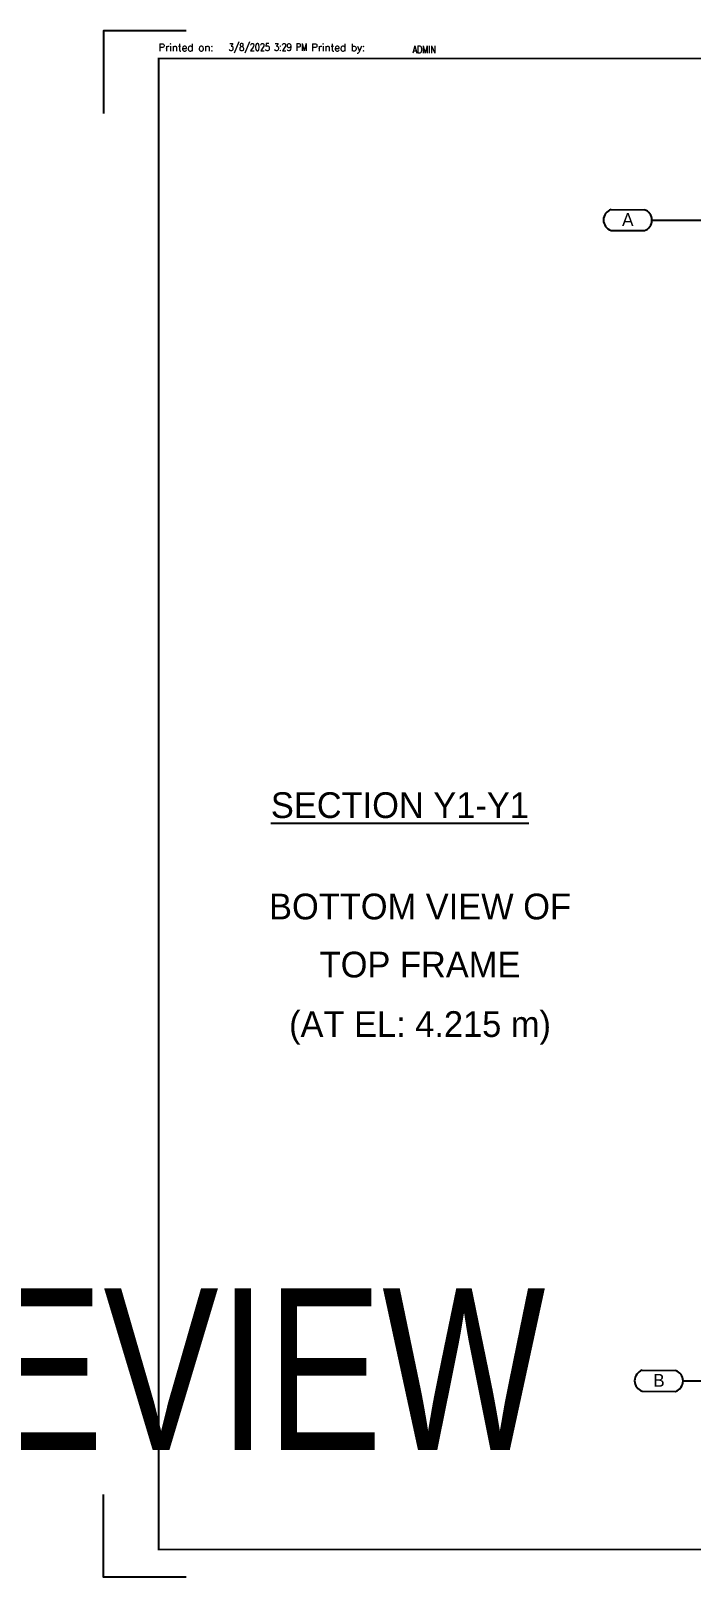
# Model space of a CAD drawing. Header units: millimetres. Extents: x 0 to 16187, y -20471 to 6290.
# Drawn here: x 14089 to 14449, y 3866 to 4707 of the extents above; entities that cross this region are included whole.
import ezdxf
from ezdxf.enums import TextEntityAlignment as Align

# ---------------------------------------------------------------- set-up
doc = ezdxf.new("R2018")
doc.units = ezdxf.units.MM
doc.layers.add('BORDER1', color=3, linetype='Continuous')
doc.layers.add('BORDER2', color=7, linetype='Continuous')
doc.styles.add('ROMANC', font='ROMANC', dxfattribs={"height": 5})
doc.styles.add('ROMAND-1', font='ic-romand.shx')
doc.styles.add('ROMANS', font='ROMANS.shx', dxfattribs={"width": 0.8})
doc.styles.add('ROMANT', font='ROMANT', dxfattribs={"height": 4})

# ---------------------------------------------------------------- blocks, each defined once
blk = doc.blocks.new('A$7E931815291D127')
at = {"color": 1, "ltscale": 0.2}
for p, q in [((4.15, 11.48), (22.25, 11.39)), ((4.14, 0.09), (22.29, 0.01)), ((26.39, 5.69), (92.32, 5.69))]:
    blk.add_line(p, q, dxfattribs=at)
for centre, radius, start, end in [((5.98, 5.79), 5.98, 107.86898, 252.02455), ((20.4, 5.69), 5.99, 287.96509, 71.9697)]:
    blk.add_arc(centre, radius, start, end, dxfattribs=at)
blk.add_text('A', height=7, rotation=359.95368, dxfattribs=at).set_placement((10.1, 2.5))
blk = doc.blocks.new('A$7E93181618B349')
blk.add_blockref('A$7E931815291D127', (0, 0))
blk = doc.blocks.new('A$7E9318152B2A299')
at = {"color": 1, "ltscale": 0.2}
for p, q in [((4.15, 11.48), (22.25, 11.39)), ((4.14, 0.09), (22.29, 0.01)), ((26.39, 5.69), (92.32, 5.69))]:
    blk.add_line(p, q, dxfattribs=at)
for centre, radius, start, end in [((5.98, 5.79), 5.98, 107.86898, 252.02455), ((20.4, 5.69), 5.99, 287.96509, 71.9697)]:
    blk.add_arc(centre, radius, start, end, dxfattribs=at)
blk.add_text('B', height=7, rotation=359.95368, dxfattribs=at).set_placement((10.1, 2.5))
blk = doc.blocks.new('A$7E931816182615E')
blk.add_blockref('A$7E9318152B2A299', (0, 0))
blk = doc.blocks.new('*U609')
at = {"layer": 'BORDER1', "color": 154, "true_color": 0x1859a9, "const_width": 1}
blk.add_lwpolyline([(1.81, 811), (1144, 811), (1144, 0), (0, 0), (0, 811)], close=True, dxfattribs=at)
at = {"layer": 'BORDER2'}
for points in [[(15, 826), (-30, 826), (-30, 781)], [(15, -15), (-30, -15), (-30, 30)]]:
    blk.add_lwpolyline(points, dxfattribs=at)
at = {"layer": 'BORDER2', "style": 'ROMANS'}
blk.add_text('Printed on:                 Printed by:', height=4, dxfattribs=at).set_placement((0, 815))
at = {"layer": 'BORDER2', "char_height": 4, "attachment_point": 7, "style": 'ROMANS'}
for s, insert in [('3/8/2025 3:29 PM', (38.14, 813.89)), ('ADMIN', (138.14, 813.89))]:
    blk.add_mtext(s, dxfattribs=dict(at, insert=insert))
at = {"layer": 'BORDER2', "flags": 8}
for tag, height, style, p in [('REV-A', 3.24, 'ROMANS', (986.93, 140.25)), ('RE-A', 8.06, 'ROMANT', (1084.63, 7.17))]:
    blk.add_attdef(tag, text='', height=height, dxfattribs=dict(at, style=style)).set_placement(p, align=Align.CENTER)
at = {"layer": 'BORDER2', "style": 'ROMANS', "width": 3.830216}
blk.add_attdef('DATE-A', text='', height=3.24, dxfattribs=at).set_placement((995.51, 140.25), (1008.51, 140.25), align=Align.FIT)
at = {"layer": 'BORDER2'}
for tag, height, style, p in [('DRN-A', 3.24, 'ROMANS', (1018.38, 140.25)), ('CHD-A', 3.24, 'ROMANS', (1032.35, 140.25)), ('APD-A', 3.24, 'ROMANS', (1046.64, 140.25)), ('CONS_CONT_VEND', 4.2, 'ROMANC', (1061.39, 72.83))]:
    blk.add_attdef(tag, text='', height=height, dxfattribs=dict(at, style=style)).set_placement(p, align=Align.CENTER)
at = {"layer": 'BORDER2', "style": 'ROMANS', "width": 0.8}
for tag, p, height in [('1:X', (997.23, 122.55), 3.5), ('LOC', (1042.74, 122.55), 3.5), ('PROJ_NO', (1118.64, 122.55), 3.5), ('CONS_DRG_NO', (1011, 63), 3)]:
    blk.add_attdef(tag, p, '', height=height, dxfattribs=at)
at = {"layer": 'BORDER2', "lineweight": 30, "width": 0.8, "flags": 104}
blk.add_attdef('COMMENTS-A', text='', height=2.2, dxfattribs=at).set_placement((1055.21, 142.07), align=Align.MIDDLE_LEFT)
at = {"layer": 'BORDER2', "style": 'ROMANS', "width": 0.8}
for tag, p in [('PROJECT_TITLE_1', (1061.07, 55.35)), ('PROJECT_TITLE_2', (1061.07, 49.3))]:
    blk.add_attdef(tag, text='', height=3.5, dxfattribs=at).set_placement(p, align=Align.MIDDLE)
at = {"layer": 'BORDER2', "style": 'ROMANT', "width": 0.8}
for tag, p in [('DRG_TITLE_1', (1061.07, 36.31)), ('DRG_TITLE_2', (1061.07, 28.31)), ('DRG_TITLE_3', (1061.07, 20.31))]:
    blk.add_attdef(tag, text='', height=5, dxfattribs=at).set_placement(p, align=Align.CENTER)
at = {"layer": 'BORDER2', "style": 'ROMANT'}
for tag, p in [('AR', (995, 7.17)), ('PA', (1011.74, 7.17)), ('DC', (1028.45, 7.17)), ('TS', (1120.84, 7.17))]:
    blk.add_attdef(tag, p, '', height=8.06, dxfattribs=at)
for tag, p in [('SRNO', (1074.7, 7.17)), ('SH', (1115.8, 7.18))]:
    blk.add_attdef(tag, text='', height=8.06, dxfattribs=at).set_placement(p, align=Align.RIGHT)
at = {"layer": 'BORDER2', "style": 'ROMANS', "flags": 2}
blk.add_attdef('TB_VERSION', text='', height=2, dxfattribs=at).set_placement((1, -1), align=Align.TOP_LEFT)

msp = doc.modelspace()

# ---------------------------------------------------------------- block references
for name, p in [('A$7E93181618B349', (14400.91779, 4598.82589)), ('A$7E931816182615E', (14417.84851, 3967.42589))]:
    msp.add_blockref(name, p)
at = {"layer": 'BORDER1'}
ref = msp.add_blockref('*U609', (12341.21526, 3881.44049), dxfattribs=at)
lines = msp.add_mtext('\\W0.80000;ISSUED FOR REVIEW\\P', dxfattribs={"layer": 'BORDER2', "insert": (13396.42523, 4023.51493), "char_height": 88, "attachment_point": 1})
ref.add_attrib('COMMENTS-A', '', (13396.42523, 4023.51493), dxfattribs={"flags": 104}).embed_mtext(lines)
msp.add_blockref('*U609', (14158.80044, 3881.44049), dxfattribs=at)

# ---------------------------------------------------------------- texts
at = {"color": 7, "style": 'ROMAND-1'}
msp.add_text('%%USECTION Y1-Y1', height=14, dxfattribs=at).set_placement((14219.88823, 4279.31413))
at = {"color": 7, "linetype": 'Continuous', "char_height": 14, "attachment_point": 5, "style": 'ROMAND-1'}
for s, insert in [('BOTTOM VIEW OF', (14301.0695, 4231.09214)), ('TOP FRAME', (14301.0695, 4199.50392)), ('(AT EL: 4.215 m)', (14301.0695, 4165.13379))]:
    msp.add_mtext(s, dxfattribs=dict(at, insert=insert))

doc.saveas('drawing.dxf')
